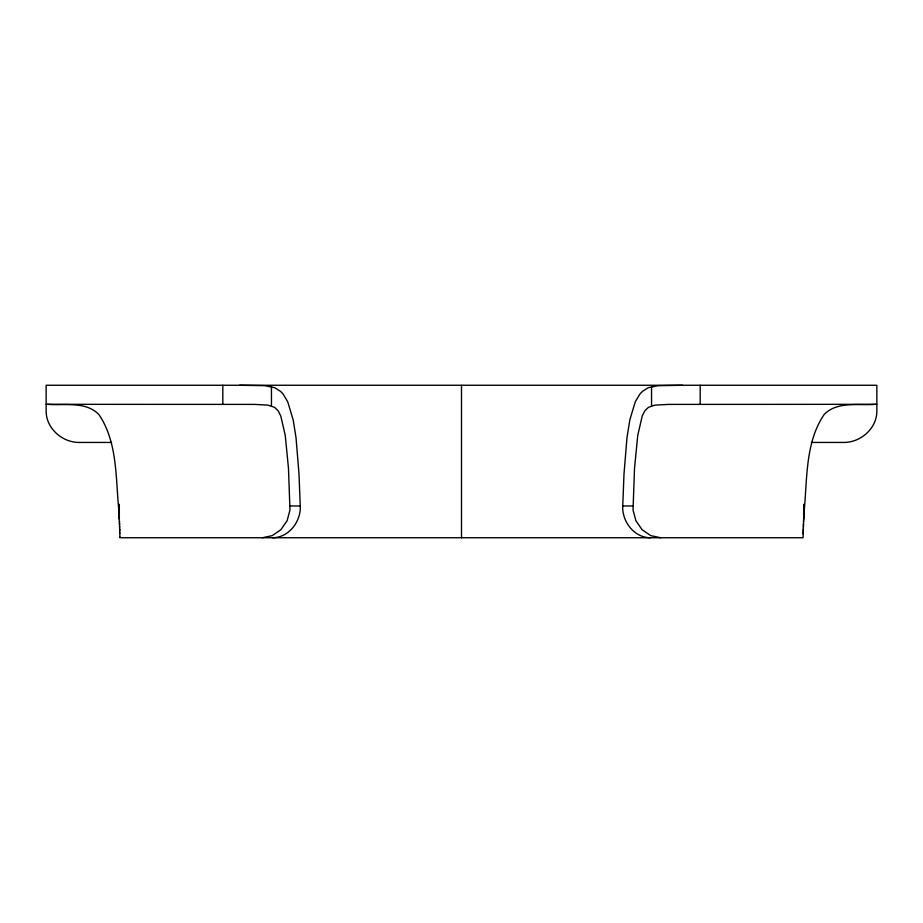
<?xml version="1.0" encoding="UTF-8"?>
<svg xmlns="http://www.w3.org/2000/svg" width="923" height="923" viewBox="0 0 923 923"><rect width="100%" height="100%" fill="white"/><g stroke="black" fill="none" stroke-linecap="round" stroke-linejoin="round"><path stroke-width="1.38" d="M682.57 385.272L658.111 385.687L648.327 387.683L642.523 391.317L639.916 394.04L635.312 401.701L629.798 419.977L626.982 437.675L623.994 474.11L622.748 505.966C621.871 521.53 634.251 537.786 650.496 537.74M876.85 404.32L668.494 404.401L655.042 405.116L648.454 407.343L644.958 410.643L642.246 415.915L637.747 435.368L634.516 468.388L633.028 510.038L635.889 520.734L642.154 529.756L650.761 535.64L660.683 537.74M803.172 533.471L803.056 537.74L119.944 537.74L119.921 537.082M803.16 533.794L803.229 531.625M803.195 532.479L803.298 529.029M803.252 530.76L803.391 526.445M803.368 527.171L803.575 521.264M803.414 525.579L803.483 523.849M803.552 521.864L803.841 514.965M803.61 520.399L803.714 517.745M803.771 516.557L803.921 513.107M803.887 513.903C807.417 480.918 804.671 443.259 824.089 414.565C837.138 400.963 858.817 405.693 875.639 404.32M803.968 512.173L804.014 511.25M262.317 537.74L272.239 535.64L280.846 529.756L287.111 520.734L289.972 510.038L288.484 468.388L285.253 435.368L280.754 415.915L278.042 410.643L274.546 407.343L267.958 405.116L254.506 404.401L46.15 404.32M272.504 537.74C288.749 537.786 301.129 521.53 300.252 505.966L299.006 474.11L296.018 437.675L293.202 419.977L287.688 401.701L283.084 394.04L280.477 391.317L274.673 387.683L264.589 385.664L239.576 385.272M47.361 404.32C64.183 405.693 85.862 400.963 98.911 414.565C118.063 442.74 115.525 479.752 119.032 512.173M111.602 442.44L79.92 442.44C62.637 442.959 45.827 428.41 46.15 410.677L46.15 385.26L876.85 385.26L876.85 410.677C877.173 428.41 860.363 442.959 843.08 442.44L811.398 442.44M290.099 505.966L300.252 505.966M622.748 505.966L632.901 505.966M118.986 511.25L119.24 516.822M119.079 513.107L119.159 514.965M119.229 516.557L119.817 533.136M119.286 517.745L119.355 519.534M119.425 521.264L119.459 522.13M119.494 522.995L119.552 524.714M119.609 526.445L119.644 527.31M119.702 529.029L119.748 530.76M119.805 532.813L119.932 537.405M803.679 504.327L803.679 518.68M700.188 385.26L700.188 404.32M651.546 386.61L651.546 405.901M461.5 385.272L461.5 537.74M271.454 386.61L271.454 405.901M222.812 385.26L222.812 404.32M119.321 504.327L119.321 518.68"/></g></svg>
